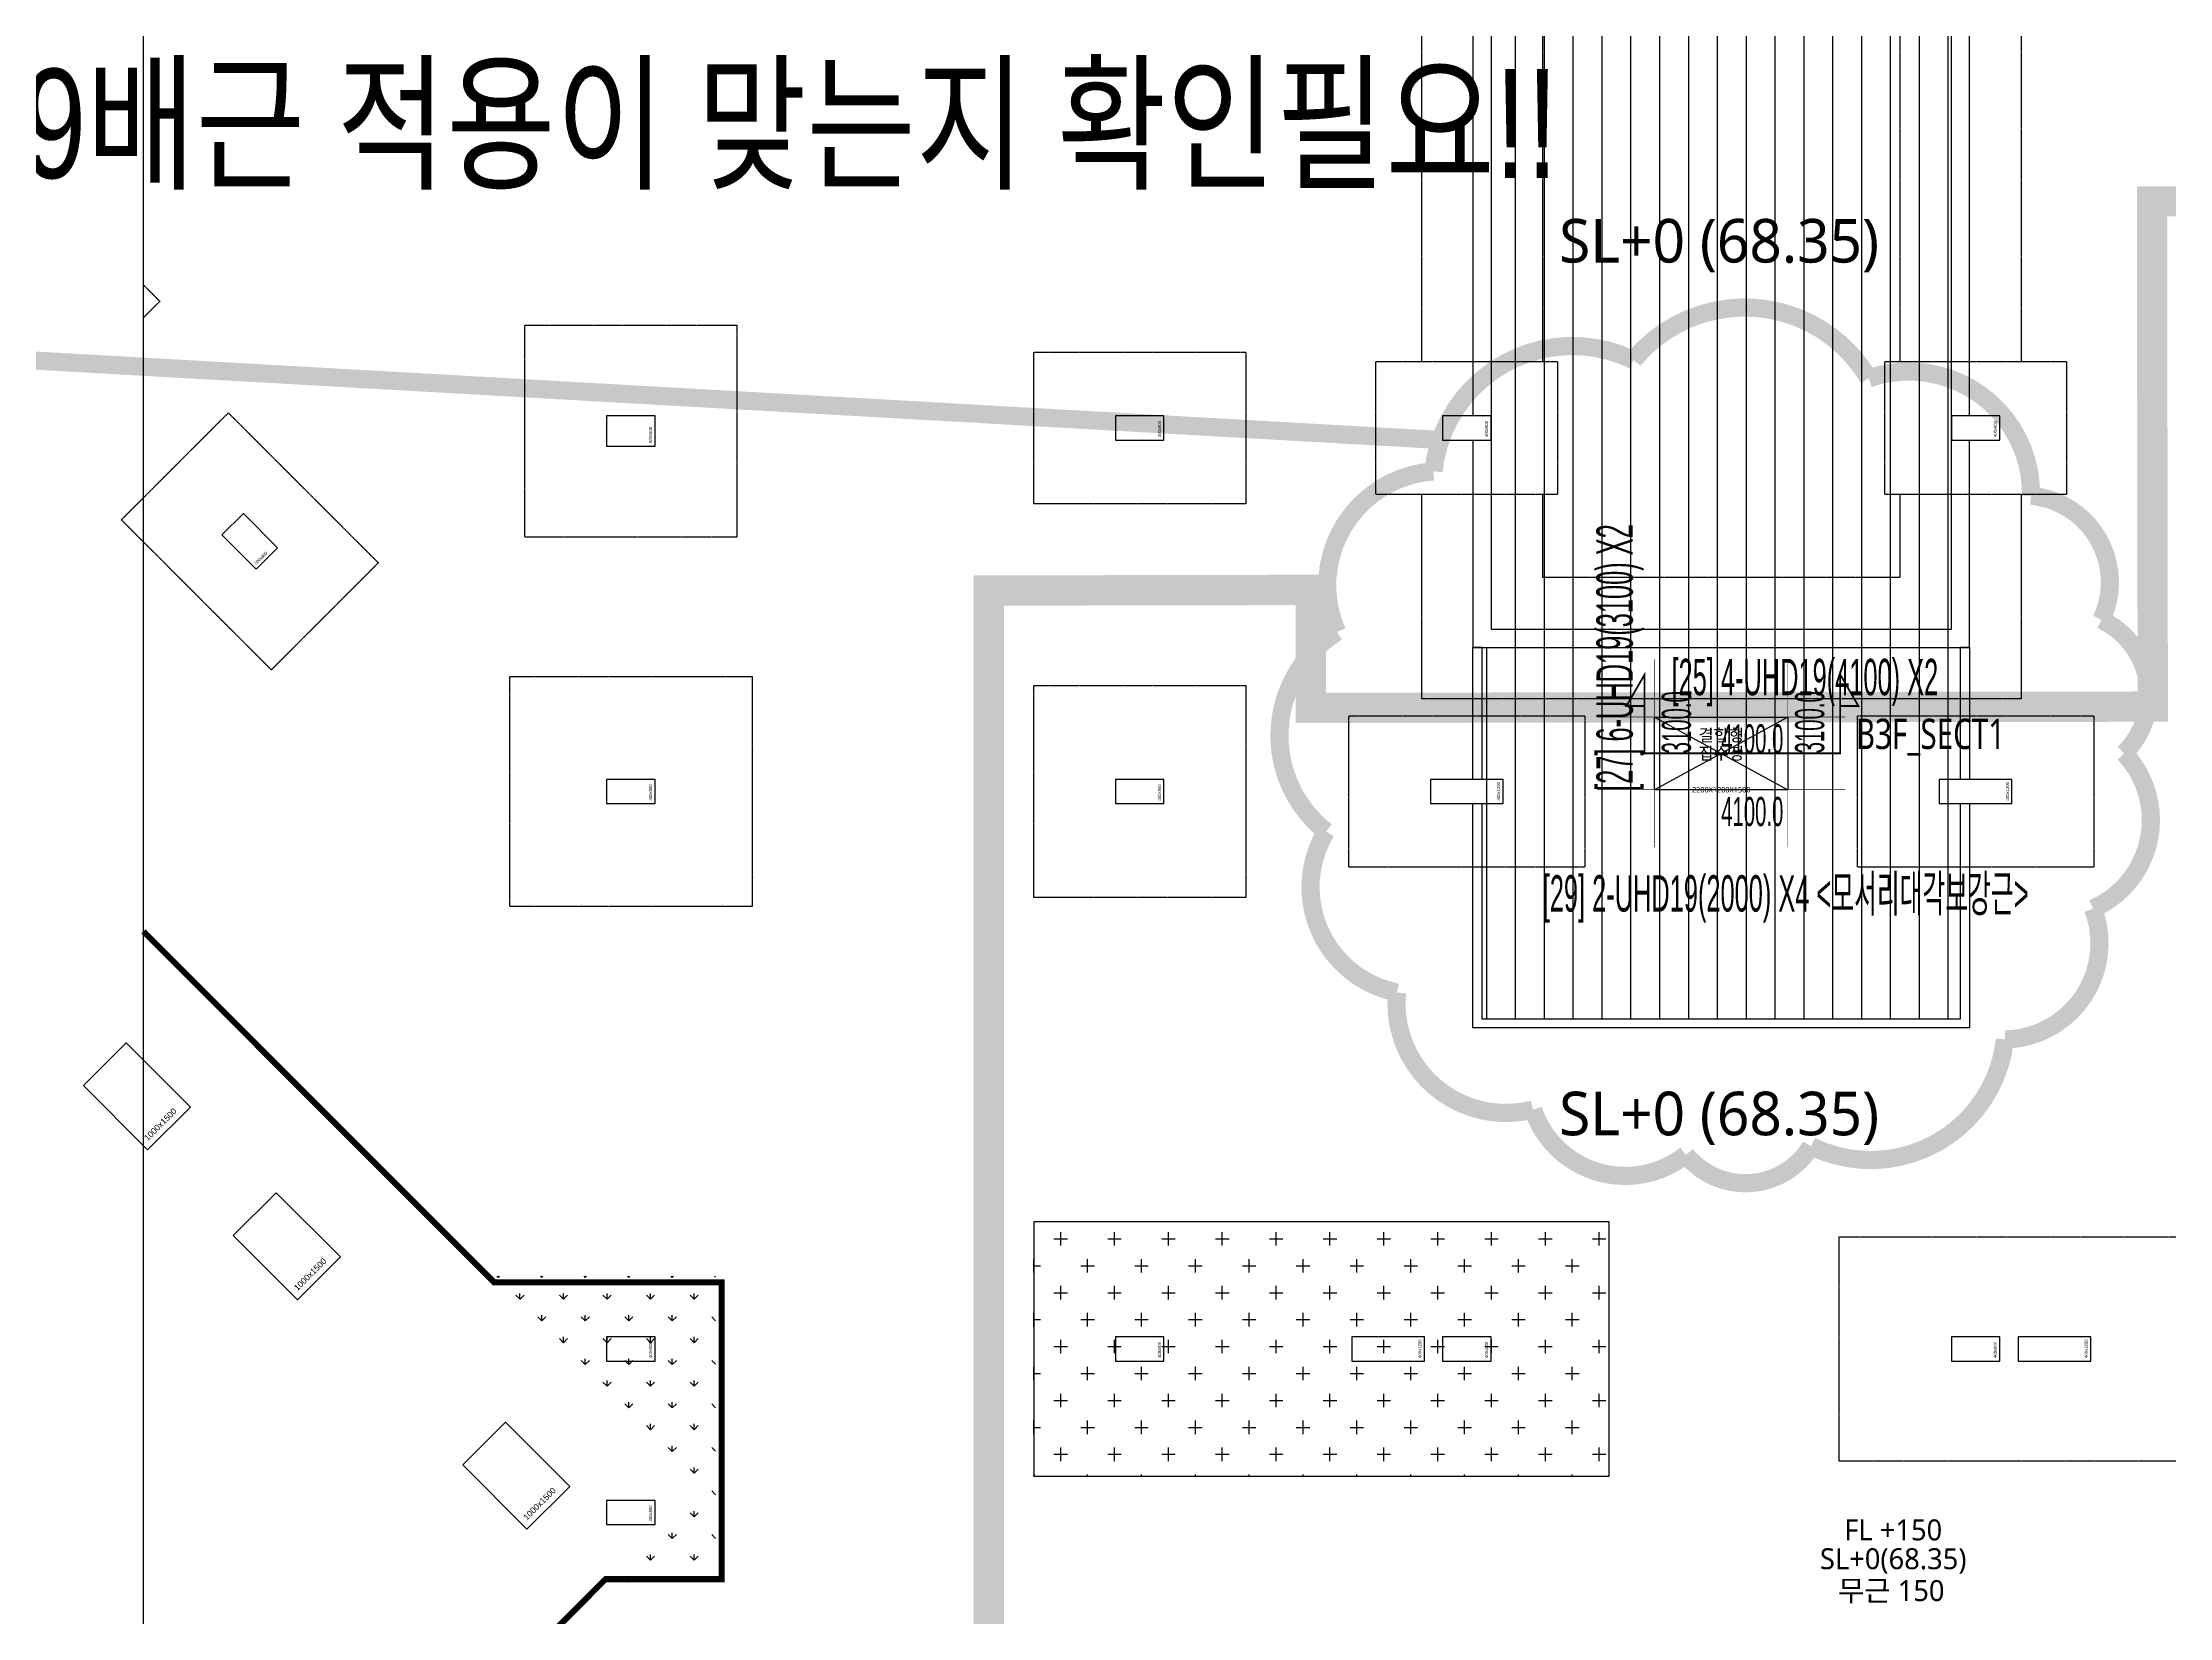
# Model space of a CAD drawing. Header units: millimetres. Extents: x 43843 to 1069877, y 60576 to 148433.
# Drawn here: x 918819 to 953931, y 102030 to 128024 of the extents above; entities that cross this region are included whole.
import ezdxf
from ezdxf.enums import TextEntityAlignment as Align

# ---------------------------------------------------------------- set-up
doc = ezdxf.new("R2010")
doc.units = ezdxf.units.MM
doc.linetypes.add('HID', pattern=[2.5, 1.5, -1])
doc.linetypes.add('HIDDEN', pattern=[0.375, 0.25, -0.125])
for name, color, linetype, plot in [('+S_LEVEL_TEXT(NO PLOT)', 7, 'Continuous', False), ('DEFPOINT', 142, 'Continuous', False), ('NX_DEFAULT', 7, 'Continuous', False), ('S_NOPLOT_251', 251, 'Continuous', False)]:
    doc.layers.add(name, color=color, linetype=linetype, plot=plot)
for name, color, linetype in [('-S_F', 7, 'Continuous'), ('8', 8, 'Continuous'), ('NX_BAR(D)', 7, 'Continuous'), ('NX_BARTXT', 7, 'Continuous'), ('S-FND_OUTLINE_공동주택 기초', 1, 'HID'), ('S-FND_OUTLINE_지하주차장 기초', 4, 'HID'), ('S-HAT', 252, 'Continuous'), ('S-HAT_SLAB LEVEL', 7, 'Continuous'), ('S-TEXT-NOTES-TEXT', 3, 'Continuous'), ('XR-지하주차장$0$A-CON', 2, 'Continuous'), ('XR-지하주차장$0$AA-COL', 2, 'Continuous'), ('XR-지하주차장$1$A-집수정', 4, 'Continuous'), ('기초', 7, 'Continuous')]:
    doc.layers.add(name, color=color, linetype=linetype)
doc.styles.add('BarSetTxt', font='Arial.ttf', dxfattribs={"width": 0.4, "height": 353.85})
doc.styles.add('EST', font='')
doc.styles.add('XR-지하주차장$0$Standard', font='arial.ttf')
doc.styles.add('XR-지하주차장$0$맑은고딕', font='malgun.ttf')
doc.styles.add('맑은 고딕', font='malgun.ttf')
doc.styles.add('맑은고딕', font='malgun.ttf')
doc.styles.get('EST').set_extended_font_data('HYHeadLine-Medium')

# ---------------------------------------------------------------- blocks, each defined once
blk = doc.blocks.new('zw$D357')
at = {"layer": 'S-HAT', "lineweight": -2}
h = blk.add_hatch(dxfattribs=at)
h.set_pattern_fill('CROSS', color=256, scale=70)
h.set_pattern_definition([(0, (-331308.6818607079, 2641039.891143047), (444.5, 444.5), [222.25, -666.75]), (90, (-331197.556860708, 2640928.766143047), (-444.5, 444.5), [222.25, -666.75])])
h.paths.add_polyline_path([(-55759.62759540556, -27727.7620820459), (-46259.62759539694, -27727.7620820459), (-46259.62759539694, -23527.7620820459), (-55759.62759540556, -23527.7620820459)])
at = {"layer": 'S-HAT'}
h = blk.add_hatch(dxfattribs=at)
h.set_pattern_fill('GRASS', color=256, scale=20)
h.set_pattern_definition([(90, (-142308.5749019362, -108961.2174943406), (-359.21, 359.21), [95.25, -623.17]), (45, (-142308.5749019362, -108961.2174943406), (-359.2102448427661, 359.2102448427661), [95.25, -412.75]), (135, (-142308.5749019362, -108961.2174943406), (-359.2102448427661, -359.2102448427661), [95.25, -412.75])])
h.paths.add_polyline_path([(-61296.8412921601, -27895.56264944282), (-62927.93207671214, -29526.65344456025), (-61009.73457103362, -29526.65344456025), (-61009.73457103362, -24426.65344456024), (-64765.75051951222, -24426.65344456024)])
at = {"layer": 'S-HAT_SLAB LEVEL', "transparency": 33554559}
h = blk.add_hatch(dxfattribs=at)
h.set_pattern_fill('ANSI31', color=8, scale=150, angle=45)
h.set_pattern_definition([(90, (-331308.5749018475, 62679.21827539796), (-476.2500000000001, 0), [])])
h.paths.add_polyline_path([(-48209.73455426423, 2511.933489013463), (-48209.73455426423, -1926.653482069261), (-48209.62759540649, -1926.653482069261), (-48209.62759540369, -2419.986815405078), (-48209.73455426446, -2419.908378906548), (-48209.73455426446, -14046.65344469715), (-48359.73455426422, -14046.65344469715), (-48359.73455426422, -20176.65344469715), (-40459.73455426422, -20176.65344469715), (-40459.73455426422, -14046.65344469715), (-40609.73455426423, -14046.65344469715), (-40609.73455426446, -1971.00807505846), (-47909.53200764162, 2334.855795079842), (-47909.62759540369, 2334.912178547122), (-47909.62759540369, 2330.878546908498), (-47909.53200764139, 2330.820893649012), (-46159.53200764139, 1275.317541488446), (-46159.53200764162, 877.5785246770828), (-47228.686461373, 877.5785246770828), (-48009.73620337318, 1114.651900814846), (-48009.73596495063, 2393.96217469871), (-48209.62759540369, 2511.870398181491)])
h.paths.add_polyline_path([(-48209.62759540369, -2326.764955000952), (-48209.62759540369, -2419.986815405078), (-48209.73455426446, -2419.908378906548), (-48209.73455426423, -2326.764955000952)])
h.paths.add_polyline_path([(-48209.62759540369, -2326.653482069261), (-48209.62759540369, -1926.764955000952)])
h.paths.add_polyline_path([(-48209.62759540369, -1926.764955000952), (-48209.62759540369, -2326.653482069261)])
h.paths.add_polyline_path([(-48209.62759540369, -1926.764955000952), (-48209.62759540369, -1926.653482069261)])
h.paths.add_polyline_path([(-48209.62759540369, -2326.653482069261), (-48209.62759540369, -2326.764955000952)])
at = {"layer": '-S_F', "linetype": 'HIDDEN', "lineweight": -3}
for p, q in [((-49359.5320012113, -3226.653482069262), (-49359.5320012113, -9326.653482069261)), ((-47359.5320012113, -3226.653482069262), (-47359.5320012113, -9326.653482069261)), ((-41459.5320012113, -3226.653482070193), (-41459.5320012113, -9326.653482070193)), ((-39459.53200121131, -3226.653482070193), (-39459.53200121131, -9326.653482070193)), ((-49359.5320012113, -11526.65348206926), (-49359.5320012113, -14895.54484723043)), ((-47359.5320012113, -11526.65348206926), (-47359.5320012113, -12895.54484723042)), ((-41459.5320012113, -11526.65348207019), (-41459.5320012113, -12895.54484723042)), ((-39459.53200121131, -11526.65348207019), (-39459.53200121131, -14895.54484723043)), ((-41459.5320012113, -12895.54484723042), (-47359.5320012113, -12895.54484723042)), ((-39459.53200121131, -14895.54484723043), (-49359.5320012113, -14895.54484723043))]:
    blk.add_line(p, q, dxfattribs=at)
blk.add_lwpolyline([(-70457.14838496922, -8064.907342058607), (-70185.06657733093, -8336.989149697123), (-70457.14838496875, -8609.070957334712)], dxfattribs=at)
for points in [[(-64159.62759540719, -8726.65348206833), (-60659.62759540719, -8726.65348206833), (-60659.62759540719, -12226.65348206833), (-64159.62759540719, -12226.65348206833)], [(-55759.62759540718, -9176.65348206833), (-52259.62759540719, -9176.65348206833), (-52259.62759540719, -11676.65348206833), (-55759.62759540718, -11676.65348206833)], [(-50109.62759540719, -9326.653482069261), (-47109.62759540719, -9326.653482069261), (-47109.62759540719, -11526.65348206926), (-50109.62759540719, -11526.65348206926)], [(-41709.62759540719, -9326.653482070193), (-38709.62759540719, -9326.653482070193), (-38709.62759540719, -11526.65348207019), (-41709.62759540719, -11526.65348207019)], [(-69053.69572743285, -10175.46678078268), (-66578.82199327997, -12650.34051493555), (-68346.58894624631, -14418.10746790189), (-70821.46268039919, -11943.23373374901)], [(-64409.62759540766, -14526.65348206833), (-60409.62759540765, -14526.65348206833), (-60409.62759540765, -18326.65348206833), (-64409.62759540766, -18326.65348206833)], [(-55759.62759540718, -14676.65348206833), (-52259.62759540719, -14676.65348206833), (-52259.62759540719, -18176.65348206833), (-55759.62759540718, -18176.65348206833)], [(-50559.62759540393, -15176.65344467666), (-46659.62759540393, -15176.65344467666), (-46659.62759540393, -17676.65344467666), (-50559.62759540393, -17676.65344467666)], [(-42159.62759538554, -15176.65344468504), (-38259.62759538554, -15176.65344468504), (-38259.62759538554, -17676.65344468504), (-42159.62759538554, -17676.65344468504)], [(-42459.62759528215, -23776.6534820702), (-36859.62759528216, -23776.6534820702), (-36859.62759528216, -27476.65348207019), (-42459.62759528215, -27476.65348207019)]]:
    blk.add_lwpolyline(points, close=True, dxfattribs=at)
blk.add_lwpolyline([(-70457.14838496898, 877.5785246770828), (0, 877.5785246770828), (0, -57058.71232119427), (-70457.14838496898, -57058.71232119427)], close=True)
at = {"layer": 'S-FND_OUTLINE_공동주택 기초', "linetype": 'HIDDEN', "ltscale": 0.5, "const_width": 100}
blk.add_lwpolyline([(-70457.14838496922, -18735.26014311146), (-64665.64353570994, -24526.7649923712), (-60909.62759540788, -24526.7649923712), (-60909.62759540788, -29426.7649923712), (-62827.82513992488, -29426.7649923712), (-67239.96683369018, -33838.9066861365), (-66815.70276498096, -34263.17075484619), (-66815.70276498096, -44067.34424751997), (-65192.09819988347, -45042.90429156087), (-65629.88056355715, -45771.49649715796), (-61014.03464927617, -48544.97653054818), (-65007.82805653988, -55191.76495500188), (-70457.14838496898, -55191.76495500188)], dxfattribs=at)
at = {"layer": 'S-FND_OUTLINE_지하주차장 기초'}
blk.add_lwpolyline([(-55759.62759540556, -27727.7620820459), (-46259.62759539694, -27727.7620820459), (-46259.62759539694, -23527.7620820459), (-55759.62759540556, -23527.7620820459)], close=True, dxfattribs=at)
at = {"layer": 'S-HAT', "linetype": 'ByBlock', "lineweight": -2}
blk.add_lwpolyline([(-55759.62759540556, -23527.7620820459), (-55759.62759540556, -27727.7620820459), (-46259.62759539694, -27727.7620820459), (-46259.62759539671, -23527.7620820459)], close=True, dxfattribs=at)
at = {"layer": 'S_NOPLOT_251'}
for points in [[(-48509.6275954037, -14046.65344469715), (-48359.62759540369, -14046.65344469715), (-48359.62759540369, -16226.65344469715), (-48509.6275954037, -16226.65344469715)], [(-40459.62759540369, -14046.65344469715), (-40309.62759540369, -14046.65344469715), (-40309.62759540369, -16226.65344469715), (-40459.62759540369, -16226.65344469715)], [(-40309.62759540369, -16626.65344469715), (-40309.62759540369, -20326.65344469715), (-48509.6275954037, -20326.65344469715), (-48509.6275954037, -16626.65344469715), (-48359.62759540369, -16626.65344469715), (-48359.62759540369, -20176.65344469715), (-40459.62759540369, -20176.65344469715), (-40459.62759540369, -16626.65344469715)]]:
    blk.add_lwpolyline(points, close=True, dxfattribs=at)
at = {"layer": 'XR-지하주차장$0$A-CON'}
for p, q in [((-48209.62759540369, 1175.325280013494), (-48209.62759540369, -13746.76495500188)), ((-40609.6275954037, -13746.76495500188), (-40609.6275954037, 877.5785246770828)), ((-48509.6275954037, -2326.76495500654), (-48509.6275954037, -10226.76495500654)), ((-40309.62759540369, -10226.76495500654), (-40309.62759540369, -2326.76495500654)), ((-48509.6275954037, -10626.76495500654), (-48509.6275954037, -14046.76495500188)), ((-40309.62759540369, -14046.76495500188), (-40309.62759540369, -10626.76495500654)), ((-48209.62759540369, -13746.76495500188), (-40609.6275954037, -13746.76495500188)), ((-48509.6275954037, -14046.76495500188), (-40309.62759540369, -14046.76495500188))]:
    blk.add_line(p, q, dxfattribs=at)
blk.add_lwpolyline([(-48209.62759540369, -13746.76495500188), (-40609.6275954037, -13746.76495500188)], dxfattribs=at)
at = {"layer": 'XR-지하주차장$0$AA-COL'}
for points in [[(-62009.62759540369, -10726.76495500095), (-62009.62759540369, -10226.76495500095), (-62809.62759540369, -10226.76495500095), (-62809.62759540369, -10726.76495500095)], [(-53609.62759540369, -10626.76495500095), (-53609.62759540369, -10226.76495500095), (-54409.6275954037, -10226.76495500095), (-54409.6275954037, -10626.76495500095)], [(-48209.62759540369, -10626.76495500095), (-48209.62759540369, -10226.76495500095), (-49009.62759540369, -10226.76495500095), (-49009.62759540369, -10626.76495500095)], [(-39809.6275954037, -10626.76495500095), (-39809.6275954037, -10226.76495500095), (-40609.6275954037, -10226.76495500095), (-40609.6275954037, -10626.76495500095)], [(-68594.07631966332, -12756.5180050563), (-68240.52292907005, -12402.96461446304), (-68806.2083540191, -11837.27918951399), (-69159.76174461236, -12190.83258010726)], [(-62009.62759537203, -16626.76495498232), (-62009.62759537203, -16226.76495498232), (-62809.62759537203, -16226.76495498232), (-62809.62759537203, -16626.76495498232)], [(-53609.62759540369, -16626.76495500095), (-53609.62759540369, -16226.76495500095), (-54409.6275954037, -16226.76495500095), (-54409.6275954037, -16626.76495500095)], [(-48009.6275954037, -16626.76495500095), (-48009.6275954037, -16226.76495500095), (-49209.62759540369, -16226.76495500095), (-49209.62759540369, -16626.76495500095)], [(-39609.62759538554, -16626.76495501026), (-39609.62759538554, -16226.76495501026), (-40809.62759538554, -16226.76495501026), (-40809.62759538554, -16626.76495501026)], [(-69679.48522878438, -21634.2436428573), (-70740.14540056419, -20573.58347107656), (-71447.25218175072, -21280.6902522631), (-70386.5920099709, -22341.35042404383)], [(-67204.61149463174, -24109.11737701018), (-68265.27166641154, -23048.45720522944), (-68972.37844759808, -23755.56398641597), (-67911.71827581828, -24816.22415819671)], [(-62009.62759540369, -25826.76495500095), (-62009.62759540369, -25426.76495500095), (-62809.62759540369, -25426.76495500095), (-62809.62759540369, -25826.76495500095)], [(-53609.62759540369, -25826.76495500095), (-53609.62759540369, -25426.76495500095), (-54409.6275954037, -25426.76495500095), (-54409.6275954037, -25826.76495500095)], [(-49309.62759538553, -25826.76495501027), (-49309.62759538553, -25426.76495501027), (-50509.62759538554, -25426.76495501027), (-50509.62759538554, -25826.76495501027)], [(-48209.62759540369, -25826.76495500095), (-48209.62759540369, -25426.76495500095), (-49009.62759540369, -25426.76495500095), (-49009.62759540369, -25826.76495500095)], [(-39809.6275954037, -25826.76495500095), (-39809.6275954037, -25426.76495500095), (-40609.6275954037, -25426.76495500095), (-40609.6275954037, -25826.76495500095)], [(-38309.62759529334, -25826.7649549637), (-38309.62759529334, -25426.7649549637), (-39509.62759529334, -25426.7649549637), (-39509.62759529334, -25826.7649549637)], [(-63418.05468137748, -27895.6741902642), (-64478.71485315729, -26835.01401848346), (-65185.82163434382, -27542.12079967), (-64125.16146256402, -28602.78097145073)], [(-62009.62759540369, -28526.76495500095), (-62009.62759540369, -28126.76495500095), (-62809.62759540369, -28126.76495500095), (-62809.62759540369, -28526.76495500095)]]:
    blk.add_lwpolyline(points, close=True, dxfattribs=at)
at = {"layer": 'XR-지하주차장$1$A-집수정', "lineweight": -3, "ltscale": 0.5}
for p, q in [((-45509.62759540509, -15196.76495499816), (-43309.6275954051, -16396.76495499816)), ((-43309.6275954051, -15196.76495499816), (-45509.62759540509, -16396.76495499816))]:
    blk.add_line(p, q, dxfattribs=at)
blk.add_lwpolyline([(-45509.62759540509, -15196.76495499816), (-43309.6275954051, -15196.76495499816), (-43309.6275954051, -16396.76495499816), (-45509.62759540509, -16396.76495499816)], close=True, dxfattribs=at)
at = {"layer": '기초', "color": 6, "linetype": 'HID', "ltscale": 3, "const_width": 500}
blk.add_lwpolyline([(-56498.19192278548, -55179.49009371176), (-56497.66029514815, -13109.48375289421), (-51183.36221641278, -13098.65892140847), (-51183.36221641255, -15034.76066461298), (-51183.34348332206, -15034.76066461298), (-51183.34348332206, -15046.77595059294), (-37284.86666548718, -15025.10676782392), (-37297.86901842244, -6685.479806887918), (-14909.64353988901, -6684.054340347647), (-14909.64353988901, -24464.4900604235), (-14909.62480679829, -24464.49006084446), (-14909.62480679829, -24476.50534640346), (-13109.20024625421, -24476.54583629407), (-13108.92086913786, -55179.49009371176)], close=True, dxfattribs=at)
at = {"layer": '+S_LEVEL_TEXT(NO PLOT)', "color": 252, "style": '맑은 고딕'}
for s, p in [('FL +150', (-41570.01544823893, -28786.49765574653)), ('SL+0(68.35)', (-41570.01544823893, -29261.84696645197)), ('무근 150', (-41602.24313172581, -29788.28492300957))]:
    blk.add_text(s, height=345.766247305401, dxfattribs=at).set_placement(p, align=Align.CENTER)
at = {"layer": 'Defpoints', "style": 'XR-지하주차장$0$Standard'}
for s, height, rotation, p in [('500x800', 50, 90, (-62059.62759540369, -10676.76495500095)), ('400x800', 50, 90, (-53659.62759540369, -10576.76495500095)), ('400x800', 50, 90, (-48259.62759540369, -10576.76495500095)), ('400x800', 50, 90, (-39859.6275954037, -10576.76495500095)), ('500x800', 50, 44.99999999999978, (-68594.07631966332, -12685.80732693802)), ('400x800', 50, 90, (-62059.62759537203, -16576.76495498232)), ('400x800', 50, 90, (-53659.62759540369, -16576.76495500095)), ('400x1200', 50.00000000000001, 90, (-48059.6275954037, -16576.76495500095)), ('400x1200', 50.00000000000001, 90, (-39659.62759538554, -16576.76495501026)), ('1000x1500', 100, 45.00000000000001, (-70386.5920099709, -22199.92906780634)), ('1000x1500', 100, 45.00000000000001, (-67911.71827581828, -24674.80280195922)), ('400x800', 50, 90, (-62059.62759540369, -25776.76495500095)), ('400x800', 50, 90, (-53659.62759540369, -25776.76495500095)), ('400x1200', 50.00000000000001, 90, (-49359.62759538553, -25776.76495501027)), ('400x800', 50, 90, (-48259.62759540369, -25776.76495500095)), ('400x800', 50, 90, (-39859.6275954037, -25776.76495500095)), ('400x1200', 50.00000000000001, 90, (-38359.62759529334, -25776.7649549637)), ('1000x1500', 100, 45.00000000000001, (-64125.16146256402, -28461.35961521324)), ('400x800', 50, 90, (-62059.62759540369, -28476.76495500095))]:
    blk.add_text(s, height=height, rotation=rotation, dxfattribs=at).set_placement(p)
at = {"layer": 'Defpoints', "style": 'XR-지하주차장$0$맑은고딕'}
for s, p in [('결합형', (-44409.62759540509, -15496.76495499816)), ('집수정', (-44409.62759540509, -15796.76495499816))]:
    blk.add_text(s, height=200, dxfattribs=at).set_placement(p, align=Align.MIDDLE_CENTER)
blk.add_text('2200X1200X1500', height=90, dxfattribs=at).set_placement((-44409.62759540509, -16396.76495499816), align=Align.MIDDLE)
at = {"layer": 'S-TEXT-NOTES-TEXT', "color": 3, "style": '맑은 고딕'}
for p in [(-44443.87118130829, -7696.455679364503), (-44443.87118130829, -22100.74815442693)]:
    blk.add_text('SL+0 (68.35)', height=720, dxfattribs=at).set_placement(p, align=Align.CENTER)
blk = doc.blocks.new('zw$F20C')
at = {"layer": 'S-TEXT-NOTES-TEXT', "color": 7, "lineweight": -3, "const_width": 30}
blk.add_lwpolyline([(-21617.51930725342, 25458.31582566164), (-21917.51930725342, 25458.31582566164), (-21617.51930725295, 25977.9310679324), (-21617.51930725342, 24677.93106793612), (-18387.51174044609, 24677.93106793612), (-18387.51174044656, 25977.9310679324), (-18087.51174044656, 25458.31582566164), (-18387.51174044656, 25458.31582566164)], dxfattribs=at)
at = {"layer": 'S-TEXT-NOTES-TEXT', "color": 7, "lineweight": -3, "style": '맑은고딕', "width": 0.75}
blk.add_text('B3F_SECT1', height=500, dxfattribs=at).set_placement((-18131.1094696708, 24999.08179224096), align=Align.MIDDLE_LEFT)

msp = doc.modelspace()

# ---------------------------------------------------------------- linework, layer by layer
at = {"layer": 'DEFPOINT', "const_width": 300}
msp.add_lwpolyline([(953183.7248549509, 116292.3181852898, 0.5205670505517463), (952808.291664005, 118495.3391788725, 0.5205670505517463), (951646.8521530489, 120544.6684138924, 0.5205670505517463), (948966.4529539963, 122482.2661910474, 0.5205670505517463), (945082.0494821558, 122783.5819578869, 0.5205670505517463), (941780.6944567563, 120946.4857300152, 0.5205670505517463), (940190.1192701078, 118296.1736063869, 0.5205670505517463), (940007.6691384121, 115000.8669358443, 0.5205670505517463), (941179.0881610803, 112344.9106805229, 0.5205670505517463), (943424.4601523831, 110411.781529078, 0.5205670505517463), (945947.5195443451, 109666.7655622146, 0.5205670505517463), (948014.361095193, 109808.1952979676, 0.5205670505517463), (951215.8682411357, 111569.4776005109, 0.5205670505517463), (952669.8199443474, 113728.6894312964, 0.5205670505517463)], format="xyb", close=True, dxfattribs=at)
msp.add_lwpolyline([(899309.2296738048, 100206.4669493448), (911550.2341431353, 123178.4435213772), (941931.383005147, 121461.7600832018)], dxfattribs=at)
at = {"layer": 'NX_BAR(D)', "color": 4, "const_width": 10}
for points in [[(945431.383005146, 114741.7600832046), (945431.383005146, 117841.7600832046)], [(947631.383005146, 114741.7600832046), (947631.383005146, 117841.7600832046)], [(944481.3830051462, 116891.7600832046), (948581.383005146, 116891.7600832046)], [(944481.3830051462, 115691.7600832046), (948581.383005146, 115691.7600832046)]]:
    msp.add_lwpolyline(points, dxfattribs=at)

# ---------------------------------------------------------------- block references
msp.add_blockref('zw$F20C', (966883.8985289951, 91614.38711735373))
at = {"layer": '8'}
msp.add_blockref('zw$D357', (990941.0106005513, 132088.5250382027), dxfattribs=at)

# ---------------------------------------------------------------- texts
at = {"layer": 'DEFPOINT', "style": 'EST', "width": 0.8}
msp.add_text('내수압슬래브에 강재집수정도 D19배근 적용이 맞는지 확인필요!!', height=1800, dxfattribs=at).set_placement((917693.118022563, 126687.9888700682, 4.7479967394e-06), align=Align.MIDDLE_CENTER)
at = {"layer": 'NX_BARTXT', "color": 4, "style": 'BarSetTxt', "width": 0.5}
msp.add_text('[27] 6-UHD19(3100) X2', height=600, rotation=90, dxfattribs=at).set_placement((945251.383005146, 115671.7600832046), align=Align.BOTTOM_LEFT)
for s, p in [('[25] 4-UHD19(4100) X2', (945711.383005146, 117071.7600832046)), ('[29] 2-UHD19(2000) X4 <모서리대각보강근>', (943585.2724699161, 113500.4138179894))]:
    msp.add_text(s, height=600, dxfattribs=at).set_placement(p, align=Align.BOTTOM_LEFT)
at = {"layer": 'NX_DEFAULT', "color": 8, "style": 'BarSetTxt', "width": 0.5}
for p in [(946031.383005146, 116291.7600832046), (948231.383005146, 116291.7600832046)]:
    msp.add_text('3100.0', height=479.9999999999999, rotation=90, dxfattribs=at).set_placement(p)
for p in [(946531.3830051462, 116291.7600832046), (946531.3830051462, 115091.7600832046)]:
    msp.add_text('4100.0', height=479.9999999999999, dxfattribs=at).set_placement(p)

doc.saveas('drawing.dxf')
